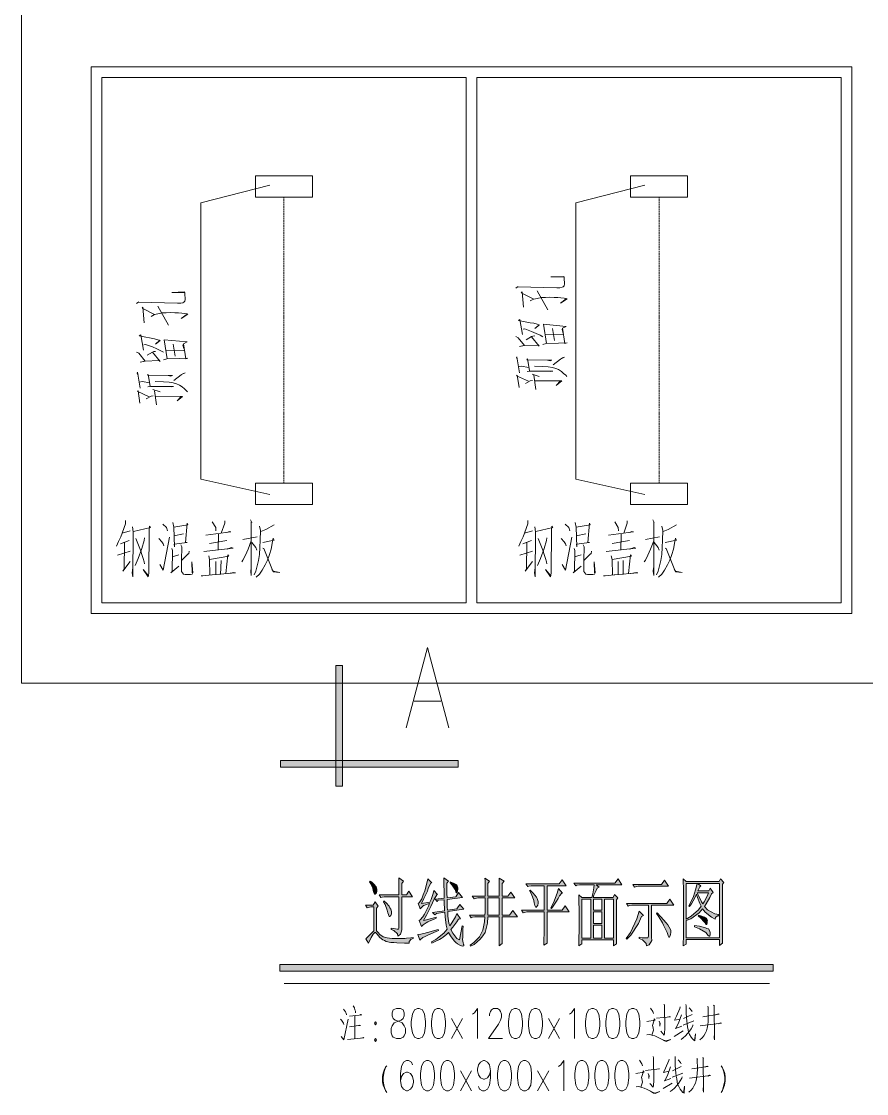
# Model space of a CAD drawing. Header units: millimetres. Extents: x -4415 to 173792, y -78716 to 47289.
# Drawn here: x 8228 to 22027, y 12282 to 29781 of the extents above; entities that cross this region are included whole.
import ezdxf

# ---------------------------------------------------------------- set-up
doc = ezdxf.new("R2010")
doc.units = ezdxf.units.MM

msp = doc.modelspace()

# ---------------------------------------------------------------- hatches: boundary and pattern name
h = msp.add_hatch(color=0)
h.dxf.hatch_style = 2
h.paths.add_polyline_path([(13361, 19267), (13469, 19267), (13469, 17299), (13361, 17299)])
h = msp.add_hatch(color=0)
h.dxf.hatch_style = 2
h.paths.add_polyline_path([(12461, 17611), (12461, 17719), (15360, 17719), (15360, 17611)])
h = msp.add_hatch(color=0)
h.dxf.hatch_style = 2
h.paths.add_polyline_path([(13914, 15736), (13920, 15750), (13950, 15730), (13993, 15690), (14006, 15672), (14020, 15655), (14032, 15619), (14032, 15601), (14031, 15583), (14024, 15558), (14018, 15552), (14012, 15544), (14003, 15537), (14000, 15537), (13993, 15537), (13980, 15566), (13973, 15594), (13965, 15632), (13935, 15703)])
h = msp.add_hatch(color=0)
h.dxf.hatch_style = 2
h.paths.add_polyline_path([(14392, 15523), (14392, 15627), (14390, 15767), (14389, 15803), (14465, 15750), (14439, 15713), (14439, 15523), (14513, 15523), (14556, 15585), (14616, 15494), (14439, 15494), (14439, 14981), (14439, 14955), (14431, 14914), (14424, 14900), (14416, 14886), (14392, 14862), (14375, 14853), (14366, 14890), (14309, 14945), (14263, 14962), (14263, 14981), (14308, 14974), (14362, 14967), (14372, 14967), (14383, 14967), (14392, 14986), (14392, 15004), (14392, 15494), (14163, 15494), (14150, 15494), (14118, 15487), (14099, 15480), (14069, 15523)])
h = msp.add_hatch(color=0)
h.dxf.hatch_style = 2
h.paths.add_polyline_path([(14862, 15784), (14928, 15722), (14915, 15715), (14886, 15668), (14871, 15627), (14856, 15584), (14801, 15463), (14762, 15384), (14898, 15404), (14918, 15451), (14950, 15546), (14961, 15594), (15022, 15532), (15010, 15523), (14970, 15454), (14941, 15394), (14913, 15335), (14840, 15192), (14795, 15108), (14819, 15114), (14922, 15139), (15001, 15161), (15001, 15142), (14956, 15125), (14886, 15095), (14862, 15083), (14837, 15070), (14786, 15033), (14762, 15008), (14722, 15108), (14740, 15116), (14782, 15167), (14807, 15211), (14830, 15255), (14873, 15342), (14892, 15384), (14873, 15380), (14835, 15367), (14815, 15358), (14795, 15350), (14759, 15321), (14741, 15299), (14705, 15390), (14723, 15394), (14766, 15461), (14790, 15525), (14814, 15588), (14850, 15717)])
h = msp.add_hatch(color=0)
h.dxf.hatch_style = 2
h.paths.add_polyline_path([(15177, 15451), (15177, 15417), (15181, 15329), (15185, 15276), (15340, 15299), (15384, 15370), (15451, 15290), (15188, 15251), (15192, 15178), (15209, 15061), (15221, 15018), (15258, 15066), (15316, 15166), (15337, 15218), (15397, 15133), (15367, 15128), (15336, 15085), (15273, 15000), (15241, 14957), (15271, 14897), (15340, 14814), (15381, 14791), (15427, 15018), (15440, 15014), (15437, 14959), (15433, 14869), (15433, 14833), (15432, 14797), (15439, 14740), (15447, 14719), (15449, 14714), (15451, 14707), (15451, 14695), (15433, 14690), (15416, 14693), (15398, 14696), (15351, 14725), (15322, 14750), (15293, 14774), (15234, 14855), (15204, 14910), (15174, 14881), (15114, 14833), (15083, 14814), (15052, 14795), (14974, 14757), (14928, 14738), (14925, 14757), (14997, 14795), (15125, 14900), (15181, 14967), (15166, 15030), (15146, 15168), (15141, 15242), (15004, 15218), (14978, 15200), (14941, 15237), (15137, 15266), (15136, 15299), (15133, 15390), (15131, 15446), (15034, 15437), (15015, 15417), (14985, 15456), (15131, 15470), (15129, 15554), (15126, 15720), (15125, 15803), (15201, 15750), (15174, 15717), (15174, 15668), (15176, 15546), (15177, 15475), (15321, 15494), (15364, 15566), (15431, 15480)])
h = msp.add_hatch(color=0)
h.paths.add_polyline_path([(15800, 15504), (15800, 15606), (15798, 15753), (15797, 15799), (15873, 15746), (15846, 15713), (15846, 15504), (16030, 15504), (16030, 15609), (16027, 15756), (16026, 15799), (16109, 15746), (16076, 15713), (16076, 15504), (16172, 15504), (16220, 15571), (16286, 15475), (16076, 15475), (16076, 15195), (16199, 15195), (16253, 15271), (16326, 15166), (16076, 15166), (16076, 14890), (16076, 14838), (16078, 14757), (16079, 14729), (16026, 14691), (16027, 14753), (16030, 14845), (16030, 14876), (16030, 15166), (15843, 15166), (15840, 15064), (15798, 14909), (15760, 14855), (15721, 14801), (15622, 14716), (15560, 14686), (15554, 14705), (15617, 14745), (15706, 14841), (15733, 14896), (15760, 14951), (15791, 15086), (15797, 15166), (15654, 15166), (15632, 15166), (15592, 15160), (15573, 15152), (15543, 15195), (15797, 15195), (15798, 15242), (15800, 15383), (15800, 15475), (15700, 15475), (15679, 15475), (15639, 15468), (15621, 15461), (15590, 15504)])
h.paths.add_polyline_path([(15846, 15475), (15846, 15407), (15845, 15266), (15843, 15195), (16030, 15195), (16030, 15475)])
h = msp.add_hatch(color=0)
h.dxf.hatch_style = 2
h.paths.add_polyline_path([(16811, 14947), (16811, 14895), (16813, 14791), (16814, 14738), (16758, 14705), (16760, 14779), (16762, 14912), (16762, 14971), (16762, 15247), (16502, 15247), (16480, 15247), (16441, 15239), (16422, 15233), (16392, 15276), (16762, 15276), (16762, 15674), (16575, 15674), (16553, 15674), (16514, 15668), (16495, 15660), (16465, 15703), (17007, 15703), (17055, 15770), (17121, 15674), (16811, 15674), (16811, 15276), (17055, 15276), (17104, 15347), (17174, 15247), (16811, 15247)])
h = msp.add_hatch(color=0)
h.paths.add_polyline_path([(17543, 15484), (17557, 15539), (17575, 15641), (17580, 15688), (17367, 15688), (17342, 15688), (17298, 15682), (17280, 15674), (17250, 15717), (17916, 15717), (17969, 15788), (18029, 15688), (17613, 15688), (17663, 15650), (17630, 15636), (17610, 15596), (17576, 15521), (17564, 15484), (17890, 15484), (17912, 15532), (17966, 15475), (17943, 15442), (17943, 15227), (17945, 14871), (17946, 14728), (17896, 14695), (17896, 14791), (17380, 14791), (17380, 14724), (17331, 14691), (17332, 14773), (17334, 14987), (17334, 15116), (17334, 15246), (17332, 15449), (17331, 15523), (17380, 15484)])
h.paths.add_polyline_path([(17749, 15456), (17749, 14820), (17896, 14820), (17896, 15456)])
h.paths.add_polyline_path([(17380, 15456), (17380, 14820), (17524, 14820), (17524, 15456)])
h.paths.add_polyline_path([(17567, 15028), (17567, 14820), (17706, 14820), (17706, 15028)])
h.paths.add_polyline_path([(17567, 15247), (17567, 15056), (17706, 15056), (17706, 15247)])
h.paths.add_polyline_path([(17567, 15456), (17567, 15276), (17706, 15276), (17706, 15456)])
h = msp.add_hatch(color=0)
h.dxf.hatch_style = 2
h.paths.add_polyline_path([(18209, 15693), (18678, 15693), (18728, 15765), (18795, 15665), (18318, 15665), (18297, 15665), (18257, 15658), (18239, 15650)])
h = msp.add_hatch(color=0)
h.paths.add_polyline_path([(19673, 15698), (19673, 14910), (19673, 14861), (19674, 14777), (19676, 14738), (19626, 14700), (19626, 14795), (19084, 14795), (19084, 14720), (19034, 14691), (19035, 14738), (19037, 14836), (19037, 14886), (19037, 15603), (19037, 15644), (19035, 15734), (19034, 15784), (19084, 15741), (19619, 15741), (19643, 15788), (19697, 15727)])
h.paths.add_polyline_path([(19084, 14824), (19626, 14824), (19626, 15713), (19267, 15713), (19323, 15670), (19304, 15656), (19294, 15634), (19279, 15601), (19274, 15589), (19450, 15589), (19473, 15632), (19523, 15566), (19497, 15541), (19468, 15484), (19410, 15380), (19380, 15333), (19431, 15278), (19550, 15214), (19616, 15204), (19616, 15185), (19591, 15182), (19559, 15154), (19553, 15128), (19495, 15159), (19394, 15245), (19350, 15299), (19292, 15233), (19159, 15135), (19084, 15104)])
h.paths.add_polyline_path([(19084, 15713), (19084, 15128), (19162, 15176), (19283, 15282), (19327, 15342), (19305, 15384), (19267, 15482), (19250, 15537), (19223, 15478), (19167, 15378), (19137, 15337), (19128, 15347), (19153, 15396), (19199, 15500), (19217, 15554), (19235, 15606), (19256, 15687), (19261, 15713)])
h.paths.add_polyline_path([(19264, 15560), (19287, 15501), (19332, 15409), (19353, 15376), (19377, 15413), (19423, 15505), (19446, 15560)])
h = msp.add_hatch(color=0)
h.dxf.hatch_style = 2
h.paths.add_polyline_path([(15228, 15722), (15231, 15736), (15282, 15717), (15339, 15686), (15344, 15672), (15349, 15659), (15354, 15636), (15354, 15627), (15354, 15615), (15351, 15591), (15348, 15580), (15344, 15568), (15337, 15556), (15334, 15556), (15331, 15556), (15321, 15574), (15315, 15594), (15303, 15620), (15259, 15684)])
h = msp.add_hatch(color=0)
h.dxf.hatch_style = 2
h.paths.add_polyline_path([(16535, 15603), (16583, 15553), (16640, 15485), (16648, 15468), (16656, 15450), (16665, 15417), (16665, 15404), (16665, 15397), (16663, 15379), (16660, 15368), (16658, 15357), (16646, 15337), (16637, 15327), (16627, 15319), (16610, 15352), (16602, 15394), (16593, 15435), (16556, 15534), (16525, 15594)])
h = msp.add_hatch(color=0)
h.dxf.hatch_style = 2
h.paths.add_polyline_path([(16995, 15627), (17064, 15551), (17050, 15551), (17014, 15508), (16991, 15466), (16966, 15423), (16913, 15342), (16884, 15304), (16874, 15313), (16917, 15396), (16977, 15553)])
h = msp.add_hatch(color=0)
h.dxf.hatch_style = 2
h.paths.add_polyline_path([(14026, 14938), (14045, 14914), (14088, 14874), (14111, 14857), (14136, 14841), (14199, 14821), (14239, 14816), (14280, 14813), (14351, 14810), (14383, 14810), (14405, 14810), (14458, 14812), (14487, 14814), (14516, 14816), (14586, 14824), (14625, 14829), (14625, 14810), (14592, 14800), (14559, 14763), (14559, 14734), (14484, 14736), (14360, 14742), (14311, 14745), (14261, 14749), (14184, 14766), (14156, 14779), (14128, 14792), (14080, 14831), (14060, 14857), (14039, 14883), (14012, 14910), (14005, 14910), (13997, 14910), (13973, 14883), (13957, 14857), (13939, 14831), (13910, 14771), (13897, 14738), (13850, 14805), (13880, 14836), (13945, 14902), (13980, 14938), (13980, 15328), (13953, 15328), (13932, 15328), (13891, 15321), (13873, 15313), (13844, 15356), (13970, 15356), (14006, 15409), (14053, 15342), (14026, 15309)])
h = msp.add_hatch(color=0)
h.dxf.hatch_style = 2
h.paths.add_polyline_path([(14139, 15413), (14147, 15427), (14181, 15394), (14230, 15338), (14244, 15315), (14258, 15293), (14272, 15254), (14271, 15237), (14270, 15221), (14264, 15196), (14257, 15188), (14252, 15179), (14242, 15171), (14239, 15171), (14233, 15171), (14220, 15202), (14213, 15233), (14202, 15276), (14166, 15366)])
h = msp.add_hatch(color=0)
h.dxf.hatch_style = 2
h.paths.add_polyline_path([(18106, 15384), (18765, 15384), (18814, 15456), (18881, 15356), (18518, 15356), (18518, 14833), (18520, 14781), (18477, 14710), (18432, 14691), (18429, 14732), (18370, 14793), (18315, 14814), (18315, 14833), (18363, 14826), (18426, 14821), (18441, 14822), (18455, 14823), (18469, 14853), (18469, 14881), (18469, 15356), (18215, 15356), (18194, 15356), (18154, 15349), (18136, 15342)])
h = msp.add_hatch(color=0)
h.dxf.hatch_style = 2
h.paths.add_polyline_path([(18315, 15261), (18388, 15190), (18355, 15171), (18302, 15055), (18181, 14869), (18112, 14800), (18102, 14814), (18172, 14912), (18279, 15135)])
h = msp.add_hatch(color=0)
h.dxf.hatch_style = 2
h.paths.add_polyline_path([(18608, 15233), (18671, 15166), (18758, 15066), (18783, 15033), (18807, 15000), (18831, 14947), (18832, 14928), (18834, 14910), (18828, 14876), (18823, 14861), (18817, 14847), (18808, 14833), (18805, 14833), (18799, 14833), (18787, 14855), (18781, 14876), (18769, 14910), (18736, 14986), (18714, 15028), (18693, 15071), (18635, 15166), (18598, 15218)])
h = msp.add_hatch(color=0)
h.dxf.hatch_style = 2
h.paths.add_polyline_path([(19283, 15194), (19323, 15182), (19380, 15161), (19397, 15151), (19413, 15143), (19428, 15110), (19427, 15088), (19425, 15065), (19419, 15043), (19413, 15043), (19408, 15043), (19397, 15055), (19390, 15066), (19373, 15090), (19319, 15147), (19280, 15180)])
h = msp.add_hatch(color=0)
h.dxf.hatch_style = 2
h.paths.add_polyline_path([(14702, 14876), (14749, 14885), (14823, 14902), (14852, 14910), (14880, 14916), (14971, 14943), (15034, 14961), (15038, 14943), (14964, 14912), (14854, 14862), (14820, 14845), (14785, 14827), (14743, 14797), (14735, 14785)])
h = msp.add_hatch(color=0)
h.dxf.hatch_style = 2
h.paths.add_polyline_path([(19220, 15023), (19297, 15012), (19397, 14989), (19422, 14978), (19445, 14968), (19471, 14931), (19473, 14904), (19474, 14879), (19468, 14853), (19460, 14853), (19455, 14853), (19438, 14867), (19427, 14881), (19401, 14910), (19298, 14971), (19220, 15004)])
h = msp.add_hatch(color=0)
h.dxf.hatch_style = 2
h.paths.add_polyline_path([(12446, 14278), (12446, 14387), (20503, 14387), (20503, 14278)])

# ---------------------------------------------------------------- linework, layer by layer
at = {"color": 0, "lineweight": 0}
for points in [[(8228, 30176), (22926, 30176), (22926, 18978), (8228, 18978)], [(9366, 29039), (21789, 29039), (21789, 20115), (9366, 20115)], [(9541, 28864), (15489, 28864), (15489, 20290), (9541, 20290)], [(15666, 28864), (21614, 28864), (21614, 20290), (15666, 20290)], [(13361, 19267), (13469, 19267), (13469, 17299), (13361, 17299)], [(12461, 17611), (12461, 17719), (15360, 17719), (15360, 17611)], [(13914, 15736), (13920, 15750), (13950, 15730), (13993, 15690), (14006, 15672), (14020, 15655), (14032, 15619), (14032, 15601), (14031, 15583), (14024, 15558), (14018, 15552), (14012, 15544), (14003, 15537), (14000, 15537), (13993, 15537), (13980, 15566), (13973, 15594), (13965, 15632), (13935, 15703)], [(14392, 15523), (14392, 15627), (14390, 15767), (14389, 15803), (14465, 15750), (14439, 15713), (14439, 15523), (14513, 15523), (14556, 15585), (14616, 15494), (14439, 15494), (14439, 14981), (14439, 14955), (14431, 14914), (14424, 14900), (14416, 14886), (14392, 14862), (14375, 14853), (14366, 14890), (14309, 14945), (14263, 14962), (14263, 14981), (14308, 14974), (14362, 14967), (14372, 14967), (14383, 14967), (14392, 14986), (14392, 15004), (14392, 15494), (14163, 15494), (14150, 15494), (14118, 15487), (14099, 15480), (14069, 15523)], [(14862, 15784), (14928, 15722), (14915, 15715), (14886, 15668), (14871, 15627), (14856, 15584), (14801, 15463), (14762, 15384), (14898, 15404), (14918, 15451), (14950, 15546), (14961, 15594), (15022, 15532), (15010, 15523), (14970, 15454), (14941, 15394), (14913, 15335), (14840, 15192), (14795, 15108), (14819, 15114), (14922, 15139), (15001, 15161), (15001, 15142), (14956, 15125), (14886, 15095), (14862, 15083), (14837, 15070), (14786, 15033), (14762, 15008), (14722, 15108), (14740, 15116), (14782, 15167), (14807, 15211), (14830, 15255), (14873, 15342), (14892, 15384), (14873, 15380), (14835, 15367), (14815, 15358), (14795, 15350), (14759, 15321), (14741, 15299), (14705, 15390), (14723, 15394), (14766, 15461), (14790, 15525), (14814, 15588), (14850, 15717)], [(15177, 15451), (15177, 15417), (15181, 15329), (15185, 15276), (15340, 15299), (15384, 15370), (15451, 15290), (15188, 15251), (15192, 15178), (15209, 15061), (15221, 15018), (15258, 15066), (15316, 15166), (15337, 15218), (15397, 15133), (15367, 15128), (15336, 15085), (15273, 15000), (15241, 14957), (15271, 14897), (15340, 14814), (15381, 14791), (15427, 15018), (15440, 15014), (15437, 14959), (15433, 14869), (15433, 14833), (15432, 14797), (15439, 14740), (15447, 14719), (15449, 14714), (15451, 14707), (15451, 14695), (15433, 14690), (15416, 14693), (15398, 14696), (15351, 14725), (15322, 14750), (15293, 14774), (15234, 14855), (15204, 14910), (15174, 14881), (15114, 14833), (15083, 14814), (15052, 14795), (14974, 14757), (14928, 14738), (14925, 14757), (14997, 14795), (15125, 14900), (15181, 14967), (15166, 15030), (15146, 15168), (15141, 15242), (15004, 15218), (14978, 15200), (14941, 15237), (15137, 15266), (15136, 15299), (15133, 15390), (15131, 15446), (15034, 15437), (15015, 15417), (14985, 15456), (15131, 15470), (15129, 15554), (15126, 15720), (15125, 15803), (15201, 15750), (15174, 15717), (15174, 15668), (15176, 15546), (15177, 15475), (15321, 15494), (15364, 15566), (15431, 15480)], [(15800, 15504), (15800, 15606), (15798, 15753), (15797, 15799), (15873, 15746), (15846, 15713), (15846, 15504), (16030, 15504), (16030, 15609), (16027, 15756), (16026, 15799), (16109, 15746), (16076, 15713), (16076, 15504), (16172, 15504), (16220, 15571), (16286, 15475), (16076, 15475), (16076, 15195), (16199, 15195), (16253, 15271), (16326, 15166), (16076, 15166), (16076, 14890), (16076, 14838), (16078, 14757), (16079, 14729), (16026, 14691), (16027, 14753), (16030, 14845), (16030, 14876), (16030, 15166), (15843, 15166), (15840, 15064), (15798, 14909), (15760, 14855), (15721, 14801), (15622, 14716), (15560, 14686), (15554, 14705), (15617, 14745), (15706, 14841), (15733, 14896), (15760, 14951), (15791, 15086), (15797, 15166), (15654, 15166), (15632, 15166), (15592, 15160), (15573, 15152), (15543, 15195), (15797, 15195), (15798, 15242), (15800, 15383), (15800, 15475), (15700, 15475), (15679, 15475), (15639, 15468), (15621, 15461), (15590, 15504)], [(16811, 14947), (16811, 14895), (16813, 14791), (16814, 14738), (16758, 14705), (16760, 14779), (16762, 14912), (16762, 14971), (16762, 15247), (16502, 15247), (16480, 15247), (16441, 15239), (16422, 15233), (16392, 15276), (16762, 15276), (16762, 15674), (16575, 15674), (16553, 15674), (16514, 15668), (16495, 15660), (16465, 15703), (17007, 15703), (17055, 15770), (17121, 15674), (16811, 15674), (16811, 15276), (17055, 15276), (17104, 15347), (17174, 15247), (16811, 15247)], [(17543, 15484), (17557, 15539), (17575, 15641), (17580, 15688), (17367, 15688), (17342, 15688), (17298, 15682), (17280, 15674), (17250, 15717), (17916, 15717), (17969, 15788), (18029, 15688), (17613, 15688), (17663, 15650), (17630, 15636), (17610, 15596), (17576, 15521), (17564, 15484), (17890, 15484), (17912, 15532), (17966, 15475), (17943, 15442), (17943, 15227), (17945, 14871), (17946, 14728), (17896, 14695), (17896, 14791), (17380, 14791), (17380, 14724), (17331, 14691), (17332, 14773), (17334, 14987), (17334, 15116), (17334, 15246), (17332, 15449), (17331, 15523), (17380, 15484)], [(18209, 15693), (18678, 15693), (18728, 15765), (18795, 15665), (18318, 15665), (18297, 15665), (18257, 15658), (18239, 15650)], [(19673, 15698), (19673, 14910), (19673, 14861), (19674, 14777), (19676, 14738), (19626, 14700), (19626, 14795), (19084, 14795), (19084, 14720), (19034, 14691), (19035, 14738), (19037, 14836), (19037, 14886), (19037, 15603), (19037, 15644), (19035, 15734), (19034, 15784), (19084, 15741), (19619, 15741), (19643, 15788), (19697, 15727)], [(15228, 15722), (15231, 15736), (15282, 15717), (15339, 15686), (15344, 15672), (15349, 15659), (15354, 15636), (15354, 15627), (15354, 15615), (15351, 15591), (15348, 15580), (15344, 15568), (15337, 15556), (15334, 15556), (15331, 15556), (15321, 15574), (15315, 15594), (15303, 15620), (15259, 15684)], [(16535, 15603), (16583, 15553), (16640, 15485), (16648, 15468), (16656, 15450), (16665, 15417), (16665, 15404), (16665, 15397), (16663, 15379), (16660, 15368), (16658, 15357), (16646, 15337), (16637, 15327), (16627, 15319), (16610, 15352), (16602, 15394), (16593, 15435), (16556, 15534), (16525, 15594)], [(16995, 15627), (17064, 15551), (17050, 15551), (17014, 15508), (16991, 15466), (16966, 15423), (16913, 15342), (16884, 15304), (16874, 15313), (16917, 15396), (16977, 15553)], [(19084, 14824), (19626, 14824), (19626, 15713), (19267, 15713), (19323, 15670), (19304, 15656), (19294, 15634), (19279, 15601), (19274, 15589), (19450, 15589), (19473, 15632), (19523, 15566), (19497, 15541), (19468, 15484), (19410, 15380), (19380, 15333), (19431, 15278), (19550, 15214), (19616, 15204), (19616, 15185), (19591, 15182), (19559, 15154), (19553, 15128), (19495, 15159), (19394, 15245), (19350, 15299), (19292, 15233), (19159, 15135), (19084, 15104)], [(19084, 15713), (19084, 15128), (19162, 15176), (19283, 15282), (19327, 15342), (19305, 15384), (19267, 15482), (19250, 15537), (19223, 15478), (19167, 15378), (19137, 15337), (19128, 15347), (19153, 15396), (19199, 15500), (19217, 15554), (19235, 15606), (19256, 15687), (19261, 15713)], [(14026, 14938), (14045, 14914), (14088, 14874), (14111, 14857), (14136, 14841), (14199, 14821), (14239, 14816), (14280, 14813), (14351, 14810), (14383, 14810), (14405, 14810), (14458, 14812), (14487, 14814), (14516, 14816), (14586, 14824), (14625, 14829), (14625, 14810), (14592, 14800), (14559, 14763), (14559, 14734), (14484, 14736), (14360, 14742), (14311, 14745), (14261, 14749), (14184, 14766), (14156, 14779), (14128, 14792), (14080, 14831), (14060, 14857), (14039, 14883), (14012, 14910), (14005, 14910), (13997, 14910), (13973, 14883), (13957, 14857), (13939, 14831), (13910, 14771), (13897, 14738), (13850, 14805), (13880, 14836), (13945, 14902), (13980, 14938), (13980, 15328), (13953, 15328), (13932, 15328), (13891, 15321), (13873, 15313), (13844, 15356), (13970, 15356), (14006, 15409), (14053, 15342), (14026, 15309)], [(14139, 15413), (14147, 15427), (14181, 15394), (14230, 15338), (14244, 15315), (14258, 15293), (14272, 15254), (14271, 15237), (14270, 15221), (14264, 15196), (14257, 15188), (14252, 15179), (14242, 15171), (14239, 15171), (14233, 15171), (14220, 15202), (14213, 15233), (14202, 15276), (14166, 15366)], [(15846, 15475), (15846, 15407), (15845, 15266), (15843, 15195), (16030, 15195), (16030, 15475)], [(17380, 15456), (17380, 14820), (17524, 14820), (17524, 15456)], [(17567, 15456), (17567, 15276), (17706, 15276), (17706, 15456)], [(17749, 15456), (17749, 14820), (17896, 14820), (17896, 15456)], [(18106, 15384), (18765, 15384), (18814, 15456), (18881, 15356), (18518, 15356), (18518, 14833), (18520, 14781), (18477, 14710), (18432, 14691), (18429, 14732), (18370, 14793), (18315, 14814), (18315, 14833), (18363, 14826), (18426, 14821), (18441, 14822), (18455, 14823), (18469, 14853), (18469, 14881), (18469, 15356), (18215, 15356), (18194, 15356), (18154, 15349), (18136, 15342)], [(19264, 15560), (19287, 15501), (19332, 15409), (19353, 15376), (19377, 15413), (19423, 15505), (19446, 15560)], [(17567, 15247), (17567, 15056), (17706, 15056), (17706, 15247)], [(18315, 15261), (18388, 15190), (18355, 15171), (18302, 15055), (18181, 14869), (18112, 14800), (18102, 14814), (18172, 14912), (18279, 15135)], [(18608, 15233), (18671, 15166), (18758, 15066), (18783, 15033), (18807, 15000), (18831, 14947), (18832, 14928), (18834, 14910), (18828, 14876), (18823, 14861), (18817, 14847), (18808, 14833), (18805, 14833), (18799, 14833), (18787, 14855), (18781, 14876), (18769, 14910), (18736, 14986), (18714, 15028), (18693, 15071), (18635, 15166), (18598, 15218)], [(19283, 15194), (19323, 15182), (19380, 15161), (19397, 15151), (19413, 15143), (19428, 15110), (19427, 15088), (19425, 15065), (19419, 15043), (19413, 15043), (19408, 15043), (19397, 15055), (19390, 15066), (19373, 15090), (19319, 15147), (19280, 15180)], [(14702, 14876), (14749, 14885), (14823, 14902), (14852, 14910), (14880, 14916), (14971, 14943), (15034, 14961), (15038, 14943), (14964, 14912), (14854, 14862), (14820, 14845), (14785, 14827), (14743, 14797), (14735, 14785)], [(17567, 15028), (17567, 14820), (17706, 14820), (17706, 15028)], [(19220, 15023), (19297, 15012), (19397, 14989), (19422, 14978), (19445, 14968), (19471, 14931), (19473, 14904), (19474, 14879), (19468, 14853), (19460, 14853), (19455, 14853), (19438, 14867), (19427, 14881), (19401, 14910), (19298, 14971), (19220, 15004)], [(12446, 14278), (12446, 14387), (20503, 14387), (20503, 14278)], [(14350, 13669), (14300, 13646), (14284, 13599), (14284, 13553), (14300, 13506), (14333, 13482), (14398, 13459), (14447, 13436), (14480, 13389), (14497, 13342), (14497, 13272), (14480, 13225), (14463, 13202), (14415, 13178), (14350, 13178), (14300, 13202), (14284, 13225), (14268, 13272), (14268, 13342), (14284, 13389), (14316, 13436), (14366, 13459), (14431, 13482), (14463, 13506), (14480, 13553), (14480, 13599), (14463, 13646), (14415, 13669)], [(14693, 13669), (14644, 13646), (14611, 13575), (14594, 13459), (14594, 13389), (14611, 13272), (14644, 13202), (14693, 13178), (14725, 13178), (14775, 13202), (14807, 13272), (14824, 13389), (14824, 13459), (14807, 13575), (14775, 13646), (14725, 13669)], [(15019, 13669), (14971, 13646), (14938, 13575), (14922, 13459), (14922, 13389), (14938, 13272), (14971, 13202), (15019, 13178), (15053, 13178), (15102, 13202), (15134, 13272), (15150, 13389), (15150, 13459), (15134, 13575), (15102, 13646), (15053, 13669)], [(16280, 13669), (16230, 13646), (16198, 13575), (16181, 13459), (16181, 13389), (16198, 13272), (16230, 13202), (16280, 13178), (16312, 13178), (16361, 13202), (16393, 13272), (16411, 13389), (16411, 13459), (16393, 13575), (16361, 13646), (16312, 13669)], [(16606, 13669), (16558, 13646), (16524, 13575), (16508, 13459), (16508, 13389), (16524, 13272), (16558, 13202), (16606, 13178), (16639, 13178), (16689, 13202), (16721, 13272), (16737, 13389), (16737, 13459), (16721, 13575), (16689, 13646), (16639, 13669)], [(17539, 13669), (17489, 13646), (17457, 13575), (17440, 13459), (17440, 13389), (17457, 13272), (17489, 13202), (17539, 13178), (17571, 13178), (17620, 13202), (17654, 13272), (17670, 13389), (17670, 13459), (17654, 13575), (17620, 13646), (17571, 13669)], [(17866, 13669), (17817, 13646), (17784, 13575), (17768, 13459), (17768, 13389), (17784, 13272), (17817, 13202), (17866, 13178), (17898, 13178), (17948, 13202), (17980, 13272), (17997, 13389), (17997, 13459), (17980, 13575), (17948, 13646), (17898, 13669)], [(18193, 13669), (18144, 13646), (18111, 13575), (18095, 13459), (18095, 13389), (18111, 13272), (18144, 13202), (18193, 13178), (18226, 13178), (18275, 13202), (18308, 13272), (18324, 13389), (18324, 13459), (18308, 13575), (18275, 13646), (18226, 13669)], [(14009, 13405), (14026, 13428), (14009, 13452), (13993, 13428)], [(14009, 13132), (14026, 13156), (14009, 13179), (13993, 13156)], [(14841, 12819), (14792, 12795), (14760, 12725), (14743, 12608), (14743, 12538), (14760, 12421), (14792, 12352), (14841, 12328), (14874, 12328), (14923, 12352), (14956, 12421), (14972, 12538), (14972, 12608), (14956, 12725), (14923, 12795), (14874, 12819)], [(15169, 12819), (15119, 12795), (15087, 12725), (15070, 12608), (15070, 12538), (15087, 12421), (15119, 12352), (15169, 12328), (15201, 12328), (15250, 12352), (15282, 12421), (15300, 12538), (15300, 12608), (15282, 12725), (15250, 12795), (15201, 12819)], [(16100, 12819), (16052, 12795), (16019, 12725), (16003, 12608), (16003, 12538), (16019, 12421), (16052, 12352), (16100, 12328), (16134, 12328), (16182, 12352), (16215, 12421), (16231, 12538), (16231, 12608), (16215, 12725), (16182, 12795), (16134, 12819)], [(16428, 12819), (16378, 12795), (16346, 12725), (16330, 12608), (16330, 12538), (16346, 12421), (16378, 12352), (16428, 12328), (16461, 12328), (16509, 12352), (16543, 12421), (16559, 12538), (16559, 12608), (16543, 12725), (16509, 12795), (16461, 12819)], [(17361, 12819), (17311, 12795), (17278, 12725), (17262, 12608), (17262, 12538), (17278, 12421), (17311, 12352), (17361, 12328), (17393, 12328), (17442, 12352), (17474, 12421), (17491, 12538), (17491, 12608), (17474, 12725), (17442, 12795), (17393, 12819)], [(17687, 12819), (17639, 12795), (17605, 12725), (17589, 12608), (17589, 12538), (17605, 12421), (17639, 12352), (17687, 12328), (17720, 12328), (17769, 12352), (17802, 12421), (17818, 12538), (17818, 12608), (17802, 12725), (17769, 12795), (17720, 12819)], [(18014, 12819), (17965, 12795), (17933, 12725), (17917, 12608), (17917, 12538), (17933, 12421), (17965, 12352), (18014, 12328), (18047, 12328), (18096, 12352), (18129, 12421), (18145, 12538), (18145, 12608), (18129, 12725), (18096, 12795), (18047, 12819)]]:
    msp.add_lwpolyline(points, close=True, dxfattribs=at)
for points in [[(15489, 28864), (15489, 20290)], [(15666, 28864), (15666, 20290)], [(12048, 26910), (12048, 27260)], [(12048, 27260), (12982, 27260)], [(12982, 27260), (12982, 26910)], [(18173, 26910), (18173, 27260)], [(18173, 27260), (19106, 27260)], [(19106, 27260), (19106, 26910)], [(11158, 26821), (12283, 27111)], [(17283, 26821), (18407, 27111)], [(11158, 22311), (11158, 26821)], [(12982, 26910), (12048, 26910)], [(12515, 26910), (12515, 26893)], [(12515, 26881), (12515, 26855)], [(12515, 26843), (12515, 26816)], [(12515, 26805), (12515, 26777)], [(17283, 22311), (17283, 26821)], [(19106, 26910), (18173, 26910)], [(18639, 26910), (18639, 26893)], [(18639, 26881), (18639, 26855)], [(18639, 26843), (18639, 26816)], [(18639, 26805), (18639, 26777)], [(12515, 26766), (12515, 26739)], [(12515, 26728), (12515, 26700)], [(12515, 26689), (12515, 26661)], [(12515, 26651), (12515, 26624)], [(12515, 26612), (12515, 26585)], [(18639, 26766), (18639, 26739)], [(18639, 26728), (18639, 26700)], [(18639, 26689), (18639, 26661)], [(18639, 26651), (18639, 26624)], [(18639, 26612), (18639, 26585)], [(12515, 26573), (12515, 26546)], [(12515, 26536), (12515, 26508)], [(12515, 26497), (12515, 26469)], [(12515, 26458), (12515, 26430)], [(18639, 26573), (18639, 26546)], [(18639, 26536), (18639, 26508)], [(18639, 26497), (18639, 26469)], [(18639, 26458), (18639, 26430)], [(12515, 26420), (12515, 26392)], [(12515, 26381), (12515, 26353)], [(12515, 26342), (12515, 26316)], [(12515, 26304), (12515, 26277)], [(12515, 26265), (12515, 26238)], [(18639, 26420), (18639, 26392)], [(18639, 26381), (18639, 26353)], [(18639, 26342), (18639, 26316)], [(18639, 26304), (18639, 26277)], [(18639, 26265), (18639, 26238)], [(12515, 26228), (12515, 26200)], [(12515, 26189), (12515, 26161)], [(12515, 26150), (12515, 26122)], [(12515, 26112), (12515, 26084)], [(18639, 26228), (18639, 26200)], [(18639, 26189), (18639, 26161)], [(18639, 26150), (18639, 26122)], [(18639, 26112), (18639, 26084)], [(12515, 26073), (12515, 26046)], [(12515, 26034), (12515, 26008)], [(12515, 25996), (12515, 25969)], [(12515, 25958), (12515, 25930)], [(12515, 25919), (12515, 25892)], [(18639, 26073), (18639, 26046)], [(18639, 26034), (18639, 26008)], [(18639, 25996), (18639, 25969)], [(18639, 25958), (18639, 25930)], [(18639, 25919), (18639, 25892)], [(12515, 25881), (12515, 25853)], [(12515, 25842), (12515, 25814)], [(12515, 25804), (12515, 25776)], [(12515, 25765), (12515, 25738)], [(12515, 25726), (12515, 25699)], [(18639, 25881), (18639, 25853)], [(18639, 25842), (18639, 25814)], [(18639, 25804), (18639, 25776)], [(18639, 25765), (18639, 25738)], [(18639, 25726), (18639, 25699)], [(12515, 25689), (12515, 25661)], [(12515, 25650), (12515, 25622)], [(12515, 25611), (12515, 25583)], [(12515, 25573), (12515, 25545)], [(16301, 25430), (16339, 25456), (16331, 25450), (16970, 25435), (17021, 25435), (17058, 25441), (17073, 25450), (17088, 25466), (17096, 25497), (17088, 25590), (17088, 25610), (17080, 25620), (16874, 25610), (17088, 25610)], [(18639, 25689), (18639, 25661)], [(18639, 25650), (18639, 25622)], [(18639, 25611), (18639, 25583)], [(18639, 25573), (18639, 25545)], [(12515, 25534), (12515, 25506)], [(12515, 25495), (12515, 25469)], [(12515, 25457), (12515, 25430)], [(12515, 25418), (12515, 25391)], [(12515, 25381), (12515, 25353)], [(16823, 25075), (16647, 25384)], [(18639, 25534), (18639, 25506)], [(18639, 25495), (18639, 25469)], [(18639, 25457), (18639, 25430)], [(18639, 25418), (18639, 25391)], [(18639, 25381), (18639, 25353)], [(10109, 25178), (10146, 25203), (10139, 25198), (10778, 25183), (10830, 25183), (10866, 25188), (10881, 25198), (10896, 25214), (10903, 25245), (10896, 25338), (10896, 25358), (10889, 25369), (10682, 25358), (10896, 25358)], [(12515, 25342), (12515, 25314)], [(12515, 25303), (12515, 25275)], [(12515, 25265), (12515, 25237)], [(12515, 25226), (12515, 25199)], [(16427, 25117), (16404, 25369), (16390, 25353), (16595, 25250), (16566, 25235), (16536, 25220)], [(16595, 25250), (16647, 25260), (16721, 25275), (16786, 25275), (16853, 25281), (16926, 25275), (16985, 25275), (17036, 25270), (17088, 25266), (17125, 25260), (17140, 25255), (17029, 25183), (17125, 25255)], [(18639, 25342), (18639, 25314)], [(18639, 25303), (18639, 25275)], [(18639, 25265), (18639, 25237)], [(18639, 25226), (18639, 25199)], [(10234, 24864), (10212, 25117), (10197, 25100), (10403, 24998), (10374, 24982), (10344, 24967)], [(10403, 24998), (10455, 25008), (10528, 25024), (10594, 25024), (10660, 25028), (10734, 25024), (10793, 25024), (10845, 25019), (10896, 25013), (10933, 25008), (10947, 25003), (10837, 24931), (10933, 25003)], [(10631, 24823), (10455, 25132)], [(12515, 25187), (12515, 25161)], [(12515, 25149), (12515, 25122)], [(12515, 25111), (12515, 25083)], [(12515, 25072), (12515, 25045)], [(12515, 25034), (12515, 25006)], [(18639, 25187), (18639, 25161)], [(18639, 25149), (18639, 25122)], [(18639, 25111), (18639, 25083)], [(18639, 25072), (18639, 25045)], [(18639, 25034), (18639, 25006)], [(12515, 24995), (12515, 24967)], [(12515, 24957), (12515, 24929)], [(12515, 24918), (12515, 24891)], [(12515, 24879), (12515, 24852)], [(16412, 24669), (16368, 24916), (16345, 24901), (16427, 24885), (16536, 24864), (16595, 24854), (16647, 24838), (16676, 24828), (16683, 24823), (16610, 24767), (16676, 24823)], [(18639, 24995), (18639, 24967)], [(18639, 24957), (18639, 24929)], [(18639, 24918), (18639, 24891)], [(18639, 24879), (18639, 24852)], [(12515, 24841), (12515, 24814)], [(12515, 24803), (12515, 24775)], [(12515, 24764), (12515, 24736)], [(12515, 24726), (12515, 24698)], [(12515, 24687), (12515, 24659)], [(16419, 24756), (16448, 24761), (16559, 24720), (16632, 24689), (16698, 24658), (16742, 24632)], [(16742, 24509), (16794, 24525), (17000, 24530), (17140, 24535), (17102, 24525), (17065, 24772), (17058, 24752), (17073, 24695)], [(16801, 24525), (16750, 24838), (17125, 24802), (17065, 24772)], [(16933, 24571), (16897, 24767)], [(18639, 24841), (18639, 24814)], [(18639, 24803), (18639, 24775)], [(18639, 24764), (18639, 24736)], [(18639, 24726), (18639, 24698)], [(18639, 24687), (18639, 24659)], [(10220, 24417), (10176, 24663), (10153, 24648), (10234, 24632), (10344, 24612), (10403, 24602), (10455, 24586), (10484, 24577), (10491, 24571), (10418, 24514), (10484, 24571)], [(10227, 24505), (10256, 24509), (10367, 24468), (10440, 24437), (10506, 24407), (10550, 24381)], [(10550, 24258), (10602, 24273), (10807, 24278), (10947, 24283), (10910, 24273), (10874, 24520), (10866, 24499), (10881, 24442)], [(10609, 24273), (10558, 24586), (10933, 24551), (10874, 24520)], [(10741, 24319), (10705, 24514)], [(12515, 24648), (12515, 24622)], [(12515, 24610), (12515, 24583)], [(12515, 24571), (12515, 24544)], [(12515, 24534), (12515, 24506)], [(16301, 24638), (16339, 24617), (16441, 24489), (16360, 24473), (16434, 24489), (16669, 24499), (16683, 24483), (16559, 24632)], [(16471, 24586), (16559, 24638), (16581, 24643), (16610, 24648)], [(17073, 24663), (16786, 24669)], [(18639, 24648), (18639, 24622)], [(18639, 24610), (18639, 24583)], [(18639, 24571), (18639, 24544)], [(18639, 24534), (18639, 24506)], [(10109, 24385), (10146, 24365), (10249, 24236), (10168, 24221), (10241, 24236), (10476, 24247), (10491, 24232), (10367, 24381)], [(10279, 24335), (10367, 24385), (10388, 24391), (10418, 24396)], [(10881, 24411), (10594, 24417)], [(12515, 24495), (12515, 24467)], [(12515, 24456), (12515, 24428)], [(12515, 24418), (12515, 24390)], [(12515, 24379), (12515, 24351)], [(12515, 24340), (12515, 24314)], [(18639, 24495), (18639, 24467)], [(18639, 24456), (18639, 24428)], [(18639, 24418), (18639, 24390)], [(18639, 24379), (18639, 24351)], [(18639, 24340), (18639, 24314)], [(12515, 24302), (12515, 24275)], [(12515, 24263), (12515, 24236)], [(12515, 24226), (12515, 24198)], [(12515, 24187), (12515, 24159)], [(16360, 24046), (16316, 24309), (16309, 24293), (16324, 24267)], [(16345, 24144), (16390, 24155), (16515, 24134)], [(16522, 24072), (16522, 24083), (16492, 24273), (16478, 24258), (16889, 24252), (16860, 24242), (16816, 24252)], [(16603, 24155), (16742, 24149), (16830, 24144), (16897, 24134), (16956, 24118), (17000, 24098), (17044, 24067), (17080, 24037), (17117, 24005), (17132, 23985)], [(16912, 24175), (17029, 24267), (17065, 24288), (17096, 24299), (17021, 24262)], [(18639, 24302), (18639, 24275)], [(18639, 24263), (18639, 24236)], [(18639, 24226), (18639, 24198)], [(18639, 24187), (18639, 24159)], [(10168, 23794), (10124, 24057), (10117, 24041), (10132, 24015)], [(10329, 23820), (10329, 23830), (10300, 24020), (10285, 24005), (10697, 24000), (10667, 23989), (10623, 24000)], [(10719, 23923), (10837, 24015), (10874, 24037), (10903, 24046), (10830, 24011)], [(12515, 24148), (12515, 24120)], [(12515, 24110), (12515, 24082)], [(12515, 24071), (12515, 24044)], [(12515, 24032), (12515, 24005)], [(12515, 23994), (12515, 23967)], [(16353, 23805), (16324, 24005), (16309, 23995), (16507, 23908)], [(16486, 24067), (16536, 24072), (16904, 24072), (16867, 24067), (16845, 24072)], [(16566, 24026), (16683, 23985)], [(16625, 23774), (16595, 24005)], [(18639, 24148), (18639, 24120)], [(18639, 24110), (18639, 24082)], [(18639, 24071), (18639, 24044)], [(18639, 24032), (18639, 24005)], [(18639, 23994), (18639, 23967)], [(10153, 23892), (10197, 23902), (10323, 23882)], [(10293, 23815), (10344, 23820), (10711, 23820), (10675, 23815), (10653, 23820)], [(10411, 23902), (10550, 23897), (10638, 23892), (10705, 23882), (10763, 23867), (10807, 23845), (10851, 23815), (10889, 23784), (10925, 23753), (10940, 23733)], [(12515, 23956), (12515, 23928)], [(12515, 23917), (12515, 23890)], [(12515, 23879), (12515, 23851)], [(12515, 23840), (12515, 23812)], [(12515, 23801), (12515, 23774)], [(16456, 23871), (16536, 23917), (16574, 23923)], [(16603, 23917), (17052, 23913), (16962, 23841), (17029, 23913)], [(18639, 23956), (18639, 23928)], [(18639, 23917), (18639, 23890)], [(18639, 23879), (18639, 23851)], [(18639, 23840), (18639, 23812)], [(18639, 23801), (18639, 23774)], [(10161, 23552), (10132, 23753), (10117, 23744), (10315, 23655)], [(10264, 23620), (10344, 23666), (10381, 23671)], [(10374, 23774), (10491, 23733)], [(10432, 23521), (10403, 23753)], [(10411, 23666), (10859, 23661), (10770, 23589), (10837, 23661)], [(12515, 23763), (12515, 23736)], [(12515, 23724), (12515, 23697)], [(12515, 23687), (12515, 23659)], [(12515, 23648), (12515, 23620)], [(18639, 23763), (18639, 23736)], [(18639, 23724), (18639, 23697)], [(18639, 23687), (18639, 23659)], [(18639, 23648), (18639, 23620)], [(12515, 23609), (12515, 23581)], [(12515, 23571), (12515, 23543)], [(12515, 23532), (12515, 23504)], [(12515, 23493), (12515, 23467)], [(12515, 23455), (12515, 23428)], [(18639, 23609), (18639, 23581)], [(18639, 23571), (18639, 23543)], [(18639, 23532), (18639, 23504)], [(18639, 23493), (18639, 23467)], [(18639, 23455), (18639, 23428)], [(12515, 23416), (12515, 23389)], [(12515, 23379), (12515, 23351)], [(12515, 23340), (12515, 23312)], [(12515, 23301), (12515, 23273)], [(18639, 23416), (18639, 23389)], [(18639, 23379), (18639, 23351)], [(18639, 23340), (18639, 23312)], [(18639, 23301), (18639, 23273)], [(12515, 23263), (12515, 23235)], [(12515, 23224), (12515, 23197)], [(12515, 23185), (12515, 23158)], [(12515, 23147), (12515, 23120)], [(12515, 23109), (12515, 23081)], [(18639, 23263), (18639, 23235)], [(18639, 23224), (18639, 23197)], [(18639, 23185), (18639, 23158)], [(18639, 23147), (18639, 23120)], [(18639, 23109), (18639, 23081)], [(12515, 23070), (12515, 23043)], [(12515, 23032), (12515, 23004)], [(12515, 22993), (12515, 22965)], [(12515, 22954), (12515, 22927)], [(18639, 23070), (18639, 23043)], [(18639, 23032), (18639, 23004)], [(18639, 22993), (18639, 22965)], [(18639, 22954), (18639, 22927)], [(12515, 22916), (12515, 22889)], [(12515, 22877), (12515, 22850)], [(12515, 22839), (12515, 22812)], [(12515, 22801), (12515, 22773)], [(12515, 22762), (12515, 22734)], [(18639, 22916), (18639, 22889)], [(18639, 22877), (18639, 22850)], [(18639, 22839), (18639, 22812)], [(18639, 22801), (18639, 22773)], [(18639, 22762), (18639, 22734)], [(12515, 22724), (12515, 22696)], [(12515, 22685), (12515, 22657)], [(12515, 22646), (12515, 22620)], [(12515, 22608), (12515, 22581)], [(18639, 22724), (18639, 22696)], [(18639, 22685), (18639, 22657)], [(18639, 22646), (18639, 22620)], [(18639, 22608), (18639, 22581)], [(12515, 22569), (12515, 22542)], [(12515, 22532), (12515, 22504)], [(12515, 22493), (12515, 22465)], [(12515, 22454), (12515, 22426)], [(12515, 22416), (12515, 22388)], [(18639, 22569), (18639, 22542)], [(18639, 22532), (18639, 22504)], [(18639, 22493), (18639, 22465)], [(18639, 22454), (18639, 22426)], [(18639, 22416), (18639, 22388)], [(12283, 22057), (11158, 22311)], [(12048, 21894), (12048, 22244)], [(12048, 22244), (12982, 22244)], [(12515, 22377), (12515, 22349)], [(12515, 22338), (12515, 22311)], [(12515, 22300), (12515, 22273)], [(12515, 22261), (12515, 22244)], [(12982, 22244), (12982, 21894)], [(18407, 22057), (17283, 22311)], [(18173, 21894), (18173, 22244)], [(18173, 22244), (19106, 22244)], [(18639, 22377), (18639, 22349)], [(18639, 22338), (18639, 22311)], [(18639, 22300), (18639, 22273)], [(18639, 22261), (18639, 22244)], [(19106, 22244), (19106, 21894)], [(12982, 21894), (12048, 21894)], [(19106, 21894), (18173, 21894)], [(9926, 21636), (9926, 21581), (9849, 21371), (9811, 21293), (9779, 21215)], [(10041, 21534), (10051, 21449), (10046, 20716), (10035, 20779), (10046, 20864)], [(10057, 21457), (10335, 21519), (10319, 21543), (10313, 21472), (10308, 20779), (10302, 20740), (10297, 20716), (10214, 20833), (10302, 20731)], [(10536, 21574), (10597, 21519), (10614, 21464)], [(10701, 21605), (10717, 21527), (10728, 21207), (10722, 21247), (10935, 21278), (10908, 21278), (10935, 21589), (10947, 21565), (10717, 21527)], [(11345, 21613), (11400, 21519), (11405, 21464)], [(11547, 21629), (11547, 21589), (11492, 21426)], [(11966, 21644), (11989, 21605), (11982, 21613), (11982, 20740), (11972, 20802), (11977, 20864)], [(12113, 21543), (12131, 21472), (12125, 21316), (12120, 21192), (12113, 21082), (12097, 20981), (12076, 20896), (12054, 20810), (12026, 20747)], [(12354, 21565), (12218, 21488), (12136, 21457)], [(16495, 21636), (16495, 21581), (16419, 21371), (16382, 21293), (16348, 21215)], [(16610, 21534), (16621, 21449), (16616, 20716), (16605, 20779), (16616, 20864)], [(16626, 21457), (16906, 21519), (16888, 21543), (16883, 21472), (16878, 20779), (16872, 20740), (16867, 20716), (16785, 20833), (16872, 20731)], [(17107, 21574), (17167, 21519), (17184, 21464)], [(17271, 21605), (17288, 21527), (17298, 21207), (17293, 21247), (17506, 21278), (17478, 21278), (17506, 21589), (17516, 21565), (17288, 21527)], [(17915, 21613), (17969, 21519), (17975, 21464)], [(18116, 21629), (18116, 21589), (18062, 21426)], [(18537, 21644), (18559, 21605), (18553, 21613), (18553, 20740), (18543, 20802), (18548, 20864)], [(18684, 21543), (18700, 21472), (18695, 21316), (18690, 21192), (18684, 21082), (18668, 20981), (18646, 20896), (18624, 20810), (18597, 20747)], [(18925, 21565), (18787, 21488), (18706, 21457)], [(9871, 21426), (10002, 21464)], [(10237, 21355), (10232, 21309), (10193, 21176), (10133, 21013), (10083, 20903)], [(10488, 20919), (10542, 20826), (10646, 21364)], [(10717, 21386), (10876, 21417)], [(11241, 21395), (11650, 21449), (11623, 21457), (11584, 21441)], [(11448, 21410), (11442, 21153)], [(11846, 21324), (12076, 21371)], [(16442, 21426), (16573, 21464)], [(16807, 21355), (16801, 21309), (16764, 21176), (16704, 21013), (16654, 20903)], [(17058, 20919), (17113, 20826), (17216, 21364)], [(17288, 21386), (17445, 21417)], [(17812, 21395), (18221, 21449), (18193, 21457), (18155, 21441)], [(18019, 21410), (18013, 21153)], [(18417, 21324), (18646, 21371)], [(9986, 21309), (9844, 21254)], [(9910, 21269), (9904, 20841), (9882, 20810), (10002, 20965)], [(10095, 21340), (10182, 21122), (10182, 21113), (10214, 21013), (10232, 20958), (10237, 20927)], [(10471, 21340), (10520, 21285), (10542, 21254), (10554, 21223)], [(10685, 21176), (10695, 21145), (10690, 20802), (10667, 20779), (10798, 20888)], [(10832, 21238), (10848, 21207), (10842, 20989), (10842, 20833), (10842, 20802), (10859, 20779), (10876, 20762), (10903, 20755), (10989, 20755), (11017, 20762), (11028, 20779), (11012, 20958), (11017, 20779)], [(11208, 21130), (11688, 21184), (11661, 21192), (11590, 21168)], [(11584, 21309), (11301, 21262)], [(11982, 21301), (11929, 21168), (11885, 21067), (11846, 20989), (11825, 20958)], [(11989, 21278), (12054, 21192), (12070, 21153)], [(12168, 21278), (12354, 21316), (12338, 21347), (12327, 21293), (12305, 21168), (12278, 21082), (12244, 20989), (12207, 20911), (12157, 20826), (12113, 20762), (12060, 20709)], [(12168, 21184), (12185, 21176), (12338, 20795), (12447, 20786), (12338, 20810), (12316, 20841)], [(16556, 21309), (16414, 21254)], [(16479, 21269), (16474, 20841), (16452, 20810), (16573, 20965)], [(16665, 21340), (16752, 21122), (16752, 21113), (16785, 21013), (16801, 20958), (16807, 20927)], [(17042, 21340), (17091, 21285), (17113, 21254), (17123, 21223)], [(17254, 21176), (17265, 21145), (17260, 20802), (17238, 20779), (17369, 20888)], [(17401, 21238), (17419, 21207), (17412, 20989), (17412, 20833), (17412, 20802), (17429, 20779), (17445, 20762), (17472, 20755), (17560, 20755), (17587, 20762), (17598, 20779), (17582, 20958), (17587, 20779)], [(17778, 21130), (18258, 21184), (18231, 21192), (18160, 21168)], [(18155, 21309), (17871, 21262)], [(18553, 21301), (18499, 21168), (18455, 21067), (18417, 20989), (18394, 20958)], [(18559, 21278), (18624, 21192), (18640, 21153)], [(18739, 21278), (18925, 21316), (18908, 21347), (18897, 21293), (18875, 21168), (18847, 21082), (18815, 20989), (18777, 20911), (18728, 20826), (18684, 20762), (18630, 20709)], [(18739, 21184), (18755, 21176), (18908, 20795), (19017, 20786), (18908, 20810), (18886, 20841)], [(10002, 21137), (9795, 21067)], [(10798, 21075), (10690, 21044)], [(10968, 21137), (10963, 21090), (10952, 21090), (10842, 20981)], [(11290, 21059), (11301, 20996), (11306, 20747)], [(11301, 20996), (11617, 21051), (11601, 21075), (11568, 20771)], [(16573, 21137), (16364, 21067)], [(17369, 21075), (17260, 21044)], [(17538, 21137), (17532, 21090), (17522, 21090), (17412, 20981)], [(17860, 21059), (17871, 20996), (17877, 20747)], [(17871, 20996), (18187, 21051), (18171, 21075), (18139, 20771)], [(11400, 20965), (11400, 20755)], [(11487, 20981), (11481, 20755)], [(17969, 20965), (17969, 20755)], [(18056, 20981), (18051, 20755)], [(11164, 20731), (11191, 20731), (11339, 20747), (11345, 20747), (11721, 20779), (11699, 20786), (11607, 20771)], [(17734, 20731), (17762, 20731), (17909, 20747), (17915, 20747), (18291, 20779), (18270, 20786), (18177, 20771)], [(14508, 18253), (14857, 19561), (15206, 18253)], [(14639, 18688), (15076, 18688)], [(12516, 14078), (20444, 14078)], [(13488, 13658), (13518, 13615), (13530, 13596), (13534, 13567)], [(13644, 13715), (13665, 13682), (13674, 13648), (13682, 13629), (13682, 13601)], [(15593, 13575), (15625, 13599), (15674, 13669), (15674, 13178)], [(15871, 13553), (15871, 13575), (15887, 13623), (15903, 13646), (15936, 13669), (16002, 13669), (16034, 13646), (16050, 13623), (16067, 13575), (16067, 13529), (16050, 13482), (16018, 13412), (15855, 13178), (16083, 13178)], [(17179, 13575), (17211, 13599), (17261, 13669), (17261, 13178)], [(18499, 13677), (18536, 13619), (18546, 13586)], [(18723, 13740), (18730, 13715), (18734, 13347), (18730, 13261), (18723, 13237), (18670, 13299)], [(18982, 13697), (18977, 13672), (18925, 13547), (18890, 13477), (18982, 13495)], [(19078, 13734), (19081, 13711), (19081, 13601), (19088, 13520), (19092, 13471), (19099, 13419), (19105, 13371), (19112, 13323), (19122, 13284), (19138, 13247), (19162, 13204), (19186, 13175), (19209, 13151), (19225, 13142), (19233, 13257), (19219, 13146)], [(19179, 13619), (19168, 13639), (19132, 13682)], [(19434, 13706), (19443, 13687), (19440, 13691), (19443, 13529), (19440, 13457), (19437, 13405), (19423, 13347), (19413, 13304), (19393, 13261), (19369, 13222), (19342, 13189), (19306, 13156)], [(19530, 13725), (19544, 13706), (19537, 13715), (19544, 13156), (19541, 13194), (19544, 13270)], [(13440, 13495), (13457, 13477), (13477, 13448), (13488, 13428), (13491, 13409)], [(13447, 13214), (13491, 13161), (13565, 13495)], [(13587, 13543), (13742, 13562), (13785, 13567), (13772, 13572), (13755, 13562)], [(13671, 13547), (13671, 13179)], [(15249, 13178), (15428, 13506)], [(15428, 13178), (15249, 13506)], [(16836, 13178), (17015, 13506)], [(17015, 13178), (16836, 13506)], [(18438, 13457), (18576, 13481), (18560, 13500), (18555, 13462), (18533, 13395), (18536, 13376), (18543, 13347), (18546, 13319), (18539, 13284), (18522, 13237)], [(18596, 13510), (18827, 13533), (18814, 13539), (18780, 13529)], [(19004, 13567), (18955, 13428), (18914, 13347), (18908, 13342), (19012, 13381)], [(19039, 13505), (19179, 13572)], [(19353, 13533), (19620, 13576), (19608, 13582), (19563, 13567)], [(13587, 13371), (13732, 13390), (13766, 13395), (13755, 13399), (13742, 13395)], [(18639, 13462), (18656, 13424), (18653, 13381), (18650, 13438)], [(18887, 13214), (19035, 13304)], [(19192, 13405), (19189, 13385), (19162, 13337), (19135, 13299), (19105, 13261), (19069, 13222), (19031, 13189), (19001, 13165)], [(19031, 13399), (19206, 13467)], [(19312, 13385), (19658, 13428), (19641, 13434), (19611, 13419)], [(13551, 13165), (13819, 13189), (13812, 13199), (13782, 13185)], [(18442, 13241), (18486, 13247), (18539, 13232), (18573, 13222), (18623, 13199), (18680, 13170), (18730, 13142), (18753, 13132), (18830, 13165), (18750, 13142), (18700, 13161)], [(14613, 12749), (14596, 12795), (14547, 12819), (14514, 12819), (14465, 12795), (14432, 12725), (14416, 12608), (14416, 12491), (14432, 12398), (14465, 12352), (14514, 12328), (14531, 12328), (14579, 12352), (14613, 12398), (14629, 12469), (14629, 12491), (14613, 12562), (14579, 12608), (14531, 12632), (14514, 12632), (14465, 12608), (14432, 12562), (14416, 12491)], [(15888, 12655), (15872, 12585), (15840, 12538), (15790, 12515), (15774, 12515), (15725, 12538), (15691, 12585), (15675, 12655), (15675, 12679), (15691, 12749), (15725, 12795), (15774, 12819), (15790, 12819), (15840, 12795), (15872, 12749), (15888, 12655), (15888, 12538), (15872, 12421), (15840, 12352), (15790, 12328), (15757, 12328), (15709, 12352), (15691, 12398)], [(17000, 12725), (17033, 12749), (17082, 12819), (17082, 12328)], [(18320, 12827), (18357, 12769), (18368, 12736)], [(18545, 12888), (18551, 12865), (18554, 12496), (18551, 12411), (18545, 12387), (18491, 12448)], [(18802, 12845), (18799, 12822), (18745, 12697), (18712, 12625), (18802, 12645)], [(18900, 12884), (18903, 12860), (18903, 12750), (18910, 12668), (18913, 12621), (18919, 12568), (18927, 12520), (18933, 12473), (18943, 12434), (18960, 12396), (18984, 12353), (19006, 12325), (19030, 12300), (19047, 12290), (19054, 12405), (19041, 12296)], [(19000, 12769), (18990, 12788), (18954, 12831)], [(19254, 12855), (19265, 12836), (19262, 12841), (19265, 12678), (19262, 12607), (19258, 12554), (19245, 12496), (19235, 12454), (19215, 12411), (19191, 12372), (19164, 12339), (19128, 12305)], [(19352, 12874), (19365, 12855), (19358, 12865), (19365, 12305), (19362, 12343), (19365, 12420)], [(14195, 12300), (14175, 12329), (14155, 12368), (14135, 12420), (14125, 12473), (14125, 12559), (14135, 12616), (14152, 12664), (14175, 12712), (14192, 12736)], [(14171, 12707), (14155, 12660), (14144, 12616), (14135, 12545), (14135, 12487), (14144, 12425), (14152, 12396), (14175, 12334)], [(15397, 12328), (15578, 12655)], [(15578, 12328), (15397, 12655)], [(16656, 12328), (16837, 12655)], [(16837, 12328), (16656, 12655)], [(18260, 12607), (18398, 12631), (18380, 12650), (18377, 12611), (18354, 12545), (18357, 12525), (18364, 12496), (18368, 12468), (18360, 12434), (18344, 12387)], [(18417, 12660), (18649, 12683), (18635, 12688), (18602, 12678)], [(18461, 12611), (18478, 12573), (18475, 12530), (18471, 12588)], [(18826, 12717), (18776, 12578), (18736, 12496), (18729, 12492), (18832, 12530)], [(18853, 12549), (19027, 12616)], [(18859, 12654), (19000, 12721)], [(19174, 12683), (19442, 12726), (19429, 12731), (19385, 12717)], [(19654, 12300), (19673, 12329), (19697, 12391), (19706, 12420), (19720, 12487), (19720, 12549), (19714, 12611), (19693, 12668), (19673, 12703), (19654, 12736)], [(19673, 12703), (19693, 12654), (19703, 12616), (19711, 12545), (19711, 12492), (19703, 12448), (19693, 12401), (19673, 12329)], [(18709, 12362), (18856, 12454)], [(19014, 12554), (19011, 12535), (18984, 12487), (18957, 12448), (18927, 12411), (18889, 12372), (18853, 12339), (18823, 12315)], [(19134, 12535), (19479, 12578), (19463, 12582), (19433, 12568)], [(18263, 12391), (18308, 12396), (18360, 12382), (18394, 12372), (18444, 12348), (18501, 12319), (18551, 12290), (18575, 12282), (18652, 12315), (18572, 12290), (18521, 12310)]]:
    msp.add_lwpolyline(points, dxfattribs=at)

doc.saveas('drawing.dxf')
